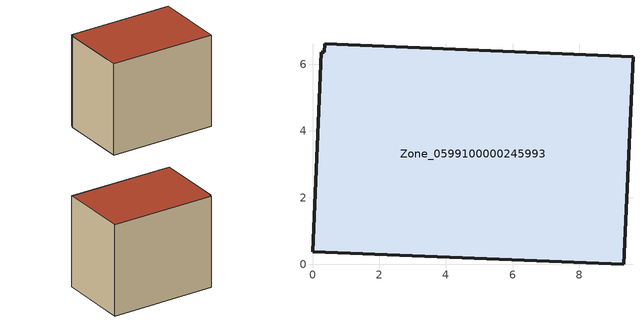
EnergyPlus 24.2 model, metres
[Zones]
Zone_0599100000245993
 floor ground (C_G): 0.35,6.36 0.36,6.62 9.61,6.23 9.34,0 0,0.37 0.26,6.36 z1.16
 wall outside (C_F): 0,0.37 9.34,0 9.61,6.23 0.36,6.62 0.35,6.36 0.26,6.36 0,0.37 z1.16:9.25
 roof outside (C_R): 0.36,6.62 0.35,6.36 0.26,6.36 0,0.37 9.34,0 9.61,6.23 z9.25
[BUILDING]
Pand.0599100000245993: North Axis=0; Terrain=City; Loads Convergence Tolerance Value=0.04; Temperature Convergence Tolerance Value=0.4; Solar Distribution=FullExterior; Maximum Number of Warmup Days=25; Minimum Number of Warmup Days=1
[Site:Location]
Rotterdam.The.Hague.AP_ZH_NLD Design_Conditions: Latitude=51.96; Longitude=4.45; Time Zone=1; Elevation=-4.5
[SITE:GROUNDTEMPERATURE:BUILDINGSURFACE]
18, 18, 18, 18, 18, 18, 18, 18, 18, 18, 18, 18
[MATERIAL] Thermal Absorptance=0.9; Solar Absorptance=0.7; Visible Absorptance=0.7
Name | Roughness | Thickness | Conductivity | Density | Specific Heat
G.TC.1965-1974 | MediumSmooth | 0.15 | 0.882353 | 540 | 1210
F.TC.1965-1974 | Rough | 0.3 | 0.697674 | 1920 | 840
R.TC.1965-1974 | MediumRough | 0.2 | 0.232558 | 1500 | 1000
[CONSTRUCTION]
C_G: G.TC.1965-1974
C_F: F.TC.1965-1974
C_R: R.TC.1965-1974
[ZONE]
Zone_0599100000245993: Type=1; Multiplier=1; Ceiling Height=Autocalculate; Volume=Autocalculate; Floor Area=autocalculate; Part of Total Floor Area=Yes
[ZONEINFILTRATION:DESIGNFLOWRATE]
Infil_Zone_0599100000245993: Zone or ZoneList or Space or SpaceList=Zone_0599100000245993; Schedule=AlwaysOn; Design Flow Rate Calculation Method=Flow/Area; Flow Rate per Floor Area=0.003; Constant Term Coefficient=1; Temperature Term Coefficient=0; Velocity Term Coefficient=0; Velocity Squared Term Coefficient=0
[HVACTEMPLATE:ZONE:IDEALLOADSAIRSYSTEM]
Zone_0599100000245993: Maximum Heating Supply Air Temperature=50; Minimum Cooling Supply Air Temperature=13; Maximum Heating Supply Air Humidity Ratio=0.0156; Minimum Cooling Supply Air Humidity Ratio=0.0077; Heating Limit=NoLimit; Cooling Limit=NoLimit; Dehumidification Control Type=ConstantSensibleHeatRatio; Cooling Sensible Heat Ratio=0.7; Dehumidification Setpoint=60; Humidification Control Type=None; Humidification Setpoint=30; Outdoor Air Method=None; Outdoor Air Flow Rate per Person=0.00944; Outdoor Air Flow Rate per Zone Floor Area=0; Outdoor Air Flow Rate per Zone=0; Demand Controlled Ventilation Type=None; Outdoor Air Economizer Type=NoEconomizer; Heat Recovery Type=None; Sensible Heat Recovery Effectiveness=0.7; Latent Heat Recovery Effectiveness=0.65
[ZONECONTROL:THERMOSTAT]
ThermostatControl_Zone_0599100000245993: Zone or ZoneList=Zone_0599100000245993; Control Type Schedule=DualSetpointControlType; Control 1=Thermostat_Zone_0599100000245993; Temperature Difference Between Cutout And Setpoint=0
[THERMOSTATSETPOINT:DUALSETPOINT]
Thermostat_Zone_0599100000245993: Heating Setpoint Temperature Schedule=HeatingSetpoint_Zone_0599100000245993; Cooling Setpoint Temperature Schedule=CoolingSetpoint_Zone_0599100000245993
[SCHEDULE:COMPACT]
HeatingSetpoint_Zone_0599100000245993: Through: 12/31, For: AllDays, Until: 24:00, 21
CoolingSetpoint_Zone_0599100000245993: Through: 12/31, For: AllDays, Until: 24:00, 24
DualSetpointControlType: Through: 12/31, For: AllDays, Until: 24:00, 4
AlwaysOn: Through: 12/31, For: AllDays, Until: 24:00, 1
